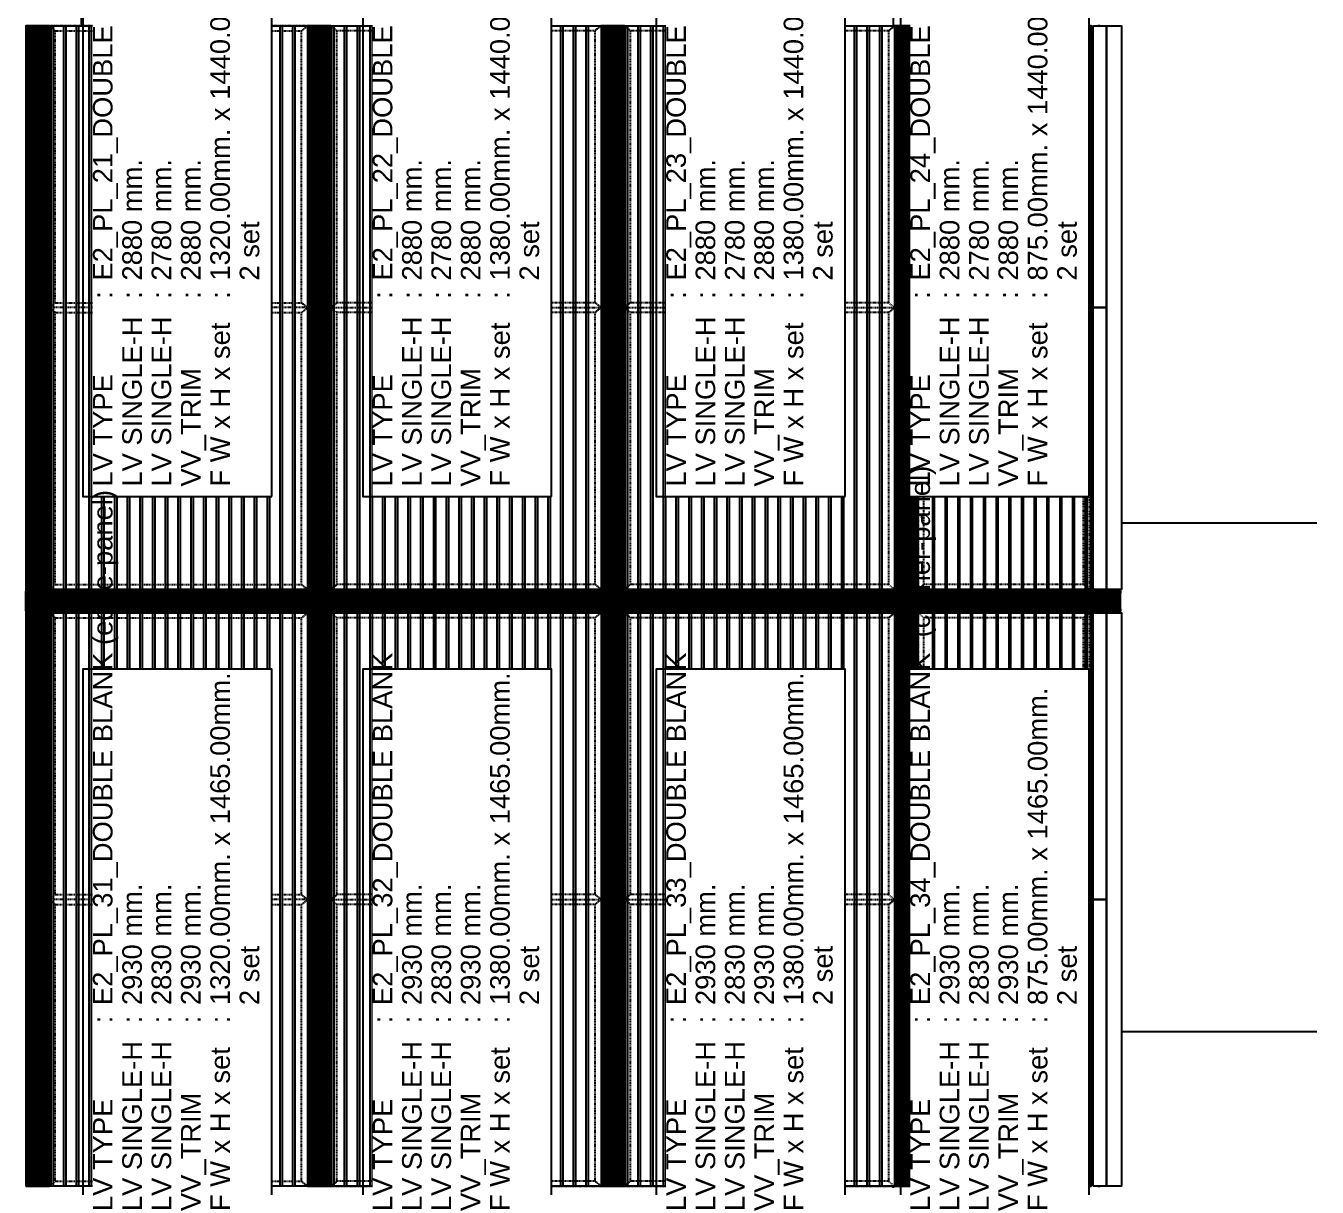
# Model space of a CAD drawing. Header units: millimetres. Extents: x -4391136 to -1798569, y -886572 to -291056.
# Drawn here: x -2237560 to -2230960, y -390535 to -384600 of the extents above; entities that cross this region are included whole.
import ezdxf
from ezdxf.enums import TextEntityAlignment as Align

# ---------------------------------------------------------------- set-up
doc = ezdxf.new("R2010")
doc.units = ezdxf.units.MM
for name, pattern in [('ACM_Grid2', [9, 6, -1, 1, -1]), ('CENTER', [50.8, 31.75, -6.35, 6.35, -6.35]), ('HIDDEN', [0.375, 0.25, -0.125]), ('HIDDEN2', [4.7625, 3.175, -1.5875]), ('TA_GL_000.70000', [1.925, 0.7, -0.175, 0.175, -0.175, 0.7]), ('TA_GL_005.00000', [13.75, 5, -1.25, 1.25, -1.25, 5]), ('TA_HL_001.00000', [6.5, 3.55, -2.95])]:
    doc.linetypes.add(name, pattern=pattern)
doc.layers.get('Defpoints').update_dxf_attribs({"color": 250})
for name, color, linetype in [('000 - 0_SYM_DWG_GRID-BUBBLE_MAIN_COLOR_1', 1, 'Continuous'), ('000 - 0_SYM_DWG_GRIDLINE_MAIN_COLOR_251', 251, 'Continuous'), ('000 - CONCRETE_PRECAST_WIPEOUT_', 250, 'Continuous'), ('000 - GRID', 251, 'CENTER'), ('010 - ASPG_EXTR_MAIN_COLOR_2', 2, 'Continuous'), ('010 - ASPG_EXTR_WIPEOUT_', 250, 'Continuous'), ('010 - ASPG_FRAMING_MAIN_COLOR_1', 1, 'Continuous'), ('010 - ASPG_FRAMING_MAIN_COLOR_2', 2, 'Continuous'), ('010 - ASPG_FRAMING_SUB_COLOR_2', 2, 'Continuous'), ('010 - ASPG_FRAMING_WIPEOUT_', 250, 'Continuous'), ('_[-125x65x6x8', 3, 'Continuous'), ('_PLATE-SC', 2, 'Continuous'), ('_PP-Dim', 1, 'Continuous'), ('_SC -100x100x6x8', 1, 'Continuous'), ('_SC-D1', 2, 'Continuous'), ('G-ANNO-HATCH-G251', 7, 'Continuous'), ('Xref-E1-E4$0$E2_Ent2-CRD$0$_Beam', 253, 'Continuous'), ('Xref-E1-E4$0$E2_Ent2-CRD$0$_Col', 253, 'Continuous'), ('Xref-E1-E4$0$E2_Ent2-CRD$0$_PPBS3', 253, 'Continuous')]:
    doc.layers.add(name, color=color, linetype=linetype)
for name, color, linetype, true_color, plot in [('000 - ESTIMATE_ASPG_MAIN_COLOR_6', 6, 'Continuous', 0xff00ff, False), ('000 - ESTIMATE_ASPG_TEXT_COLOR_1', 1, 'Continuous', 0xff0000, False), ('000_AREA_ASPG_AREA_HATCH_', 7, 'Continuous', 0xff8700, False), ('000_AREA_ASPG_AREA_MAIN_COLOR_1', 7, 'Continuous', 0xff8700, False)]:
    doc.layers.add(name, color=color, linetype=linetype, true_color=true_color, plot=plot)
doc.layers.add('000 - ESTIMATE_ASPG_WIPEOUT_', color=250, linetype='Continuous', plot=False)
doc.layers.add('ACM_Line_Grid Line _Existing__Lw2_', color=252, linetype='ACM_Grid2', lineweight=9)
doc.styles.add('_Arial', font='arial.ttf')
doc.styles.add('Arial', font='arial.ttf', dxfattribs={"height": 1500})
doc.styles.add('TA', font='', dxfattribs={"height": 4.5})
doc.styles.add('Xref-E1-E4$0$E2_Ent2-CRD$0$Arial', font='arial.ttf', dxfattribs={"height": 300})
doc.styles.get('TA').set_extended_font_data('Cordia New')

# ---------------------------------------------------------------- blocks, each defined once
blk = doc.blocks.new('_PL-01')
at = {"layer": 'G-ANNO-HATCH-G251'}
h = blk.add_hatch(dxfattribs=at)
h.set_pattern_fill('AR-CONC', color=250, scale=0.05)
h.set_pattern_definition([(50, (-178564.836, -85577.109), (9.10923345, -0.79695428), [0.9525, -10.4775]), (355, (-178564.836, -85577.109), (-1.76217107, 9.55284226), [0.762, -8.3820292]), (100.4514447, (-178564.077, -85577.176), (7.34706235, 8.7558876), [0.80950044, -8.90451223]), (46.1842, (-178564.836, -85574.569), (13.55395204, -2.1021164), [1.42875, -15.71625]), (96.6355576, (-178563.706, -85574.744), (11.8702067, 12.3713062), [1.2142512, -13.3567804]), (351.184151, (-178564.836, -85574.57), (11.8702067, 12.3713062), [1.1429984, -12.5729866]), (21, (-178563.566, -85575.204), (7.58071956, -5.1132599), [0.9525, -10.4775]), (326, (-178563.566, -85575.204), (3.0901014, 9.2093983), [0.762, -8.382]), (71.451445, (-178562.934, -85575.63), (10.67082096, 4.09613844), [0.80950044, -8.9044969]), (37.5, (-178564.8358, -85577.1093), (0.15443016, 4.227751944), [0, -8.2804, 0, -8.509, 0, -8.41375]), (7.5, (-178564.836, -85577.1093), (3.34098313, 5.00902874), [0, -4.8514, 0, -8.0899, 0, -3.20675]), (327.5, (-178567.668, -85577.1093), (6.77952976, -0.2864372), [0, -3.175, 0, -9.906, 0, -13.1445]), (317.5, (-178568.938, -85577.1093), (7.40645907, 1.27132455), [0, -4.1275, 0, -6.5786, 0, -9.3345])])
h.paths.add_polyline_path([(70, 0), (-70, 0), (-70, -10), (70, -10)])
h = blk.add_hatch(dxfattribs=at)
h.set_pattern_fill('ANSI32', color=250, scale=0.5, angle=90)
h.set_pattern_definition([(135, (-178371.5467, -85577.1093), (-3.36759605, -3.36759605), []), (135, (-178371.5467, -85574.8643), (-3.36759605, -3.36759605), [])])
h.paths.add_polyline_path([(70, -10), (-70, -10), (-70, -20), (70, -20)])
for points in [[(-70, 0), (70, 0), (70, -10), (-70, -10)], [(-70, -10), (70, -10), (70, -20), (-70, -20)]]:
    blk.add_lwpolyline(points, close=True)
at = {"layer": 'ACM_Line_Grid Line _Existing__Lw2_', "lineweight": 20}
blk.add_line((0, 0), (0, -20), dxfattribs=at)
blk = doc.blocks.new('*U1300')
for p, q in [((-3, 2760.5), (-63, 2760.5)), ((-57.9, 2755.5), (-50, 2755.5)), ((-50, -1764.5), (-50, 2755.5)), ((-50, 2755.5), (50, 2755.5)), ((-3, 2755.5), (-3, 2760.5)), ((50, 2755.5), (50, -1764.5)), ((-3, -1769.5), (-63, -1769.5)), ((-57.9, -1764.5), (-50, -1764.5)), ((-50, -1764.5), (50, -1764.5)), ((-3, -1764.5), (-3, -1769.5))]:
    blk.add_line(p, q)
at = {"color": 252}
for p, q in [((-24.8, 2732.1), (-24.8, 2718.8)), ((-24.8, 2732.1), (-23.6, 2730.8)), ((-24.8, 2718.8), (-23.6, 2720.1)), ((-22.4, 2732.1), (-23.6, 2730.8)), ((-23.6, 2730.8), (-23.6, 2720.1)), ((-23.6, 2720.1), (-22.4, 2718.8)), ((-22.4, 2732.1), (-21.2, 2730.8)), ((-22.4, 2732.1), (-22.4, 2718.8)), ((-22.4, 2718.8), (-21.2, 2720.1)), ((-20, 2732.1), (-21.2, 2730.8)), ((-21.2, 2730.8), (-21.2, 2720.1)), ((-21.2, 2720.1), (-20, 2718.8)), ((-20, 2732.1), (-18.8, 2730.8)), ((-20, 2732.1), (-20, 2718.8)), ((-20, 2718.8), (-18.8, 2720.2)), ((-17.6, 2736.3), (-18.8, 2735.5)), ((-18.8, 2735.5), (-18.8, 2715.5)), ((-17.6, 2714.7), (-18.8, 2715.5)), ((-17.6, 2736.3), (-11, 2736.3)), ((-17.6, 2729.1), (-11, 2729.1)), ((-17.6, 2721.9), (-11, 2721.9)), ((-17.6, 2714.7), (-11, 2714.7)), ((-11, 2736.3), (-9.8, 2735.5)), ((-11, 2714.7), (-9.8, 2715.5)), ((-9.8, 2739), (-9.8, 2712)), ((-9.8, 2739), (-8, 2739)), ((-9.8, 2712), (-8, 2712)), ((-8, 2739), (-8, 2712)), ((4, 2712), (4, 2739)), ((5.8, 2739), (4, 2739)), ((5.8, 2712), (4, 2712)), ((5.8, 2712), (5.8, 2739)), ((7, 2736.3), (5.8, 2735.5)), ((7, 2714.7), (5.8, 2715.5)), ((13.6, 2736.3), (7, 2736.3)), ((13.6, 2729.1), (7, 2729.1)), ((13.6, 2721.9), (7, 2721.9)), ((13.6, 2714.7), (7, 2714.7)), ((13.6, 2736.3), (14.8, 2735.5)), ((13.6, 2714.7), (14.8, 2715.5)), ((14.8, 2715.5), (14.8, 2735.5)), ((22.6, 2736.3), (16, 2736.3)), ((22.6, 2729.1), (16, 2729.1)), ((22.6, 2721.9), (16, 2721.9)), ((22.6, 2714.7), (16, 2714.7)), ((22.6, 2736.3), (23.8, 2735.5)), ((22.6, 2714.7), (23.8, 2715.5)), ((23.8, 2715.5), (23.8, 2735.5)), ((25, 2732.1), (23.8, 2730.8)), ((25, 2718.8), (23.8, 2720.2)), ((26.2, 2730.8), (25, 2732.1)), ((25, 2718.8), (25, 2732.1)), ((25, 2718.8), (26.2, 2720.2)), ((27.4, 2732.1), (26.2, 2730.8)), ((26.2, 2720.2), (26.2, 2730.8)), ((27.4, 2718.8), (26.2, 2720.2)), ((28.6, 2730.8), (27.4, 2732.1)), ((27.4, 2718.8), (27.4, 2732.1)), ((27.4, 2718.8), (28.6, 2720.2)), ((29.8, 2732.1), (28.6, 2730.8)), ((28.6, 2730.8), (28.6, 2720.2)), ((29.8, 2718.8), (28.6, 2720.2)), ((29.8, 2718.8), (29.8, 2732.1)), ((-24.8, -1741.2), (-24.8, -1727.9)), ((-24.8, -1727.9), (-23.6, -1729.2)), ((-24.8, -1741.2), (-23.6, -1739.8)), ((-23.6, -1729.2), (-22.4, -1727.9)), ((-23.6, -1739.8), (-23.6, -1729.2)), ((-22.4, -1741.2), (-23.6, -1739.8)), ((-22.4, -1727.9), (-21.2, -1729.2)), ((-22.4, -1741.2), (-22.4, -1727.9)), ((-22.4, -1741.2), (-21.2, -1739.8)), ((-21.2, -1729.2), (-20, -1727.9)), ((-21.2, -1739.8), (-21.2, -1729.2)), ((-20, -1741.2), (-21.2, -1739.8)), ((-20, -1727.9), (-18.8, -1729.2)), ((-20, -1741.2), (-20, -1727.9)), ((-20, -1741.2), (-18.8, -1739.8)), ((-17.6, -1723.7), (-18.8, -1724.5)), ((-18.8, -1744.5), (-18.8, -1724.5)), ((-17.6, -1745.3), (-18.8, -1744.5)), ((-17.6, -1723.7), (-11, -1723.7)), ((-17.6, -1730.9), (-11, -1730.9)), ((-17.6, -1738.1), (-11, -1738.1)), ((-17.6, -1745.3), (-11, -1745.3)), ((-11, -1723.7), (-9.8, -1724.5)), ((-11, -1745.3), (-9.8, -1744.5)), ((-9.8, -1748), (-9.8, -1721)), ((-9.8, -1721), (-8, -1721)), ((-9.8, -1748), (-8, -1748)), ((-8, -1748), (-8, -1721)), ((4, -1721), (4, -1748)), ((5.8, -1721), (4, -1721)), ((5.8, -1748), (4, -1748)), ((5.8, -1721), (5.8, -1748)), ((7, -1723.7), (5.8, -1724.5)), ((7, -1745.3), (5.8, -1744.5)), ((13.6, -1723.7), (7, -1723.7)), ((13.6, -1730.9), (7, -1730.9)), ((13.6, -1738.1), (7, -1738.1)), ((13.6, -1745.3), (7, -1745.3)), ((13.6, -1723.7), (14.8, -1724.5)), ((13.6, -1745.3), (14.8, -1744.5)), ((14.8, -1724.5), (14.8, -1744.5)), ((22.6, -1723.7), (16, -1723.7)), ((22.6, -1730.9), (16, -1730.9)), ((22.6, -1738.1), (16, -1738.1)), ((22.6, -1745.3), (16, -1745.3)), ((22.6, -1723.7), (23.8, -1724.5)), ((22.6, -1745.3), (23.8, -1744.5)), ((23.8, -1724.5), (23.8, -1744.5)), ((25, -1727.9), (23.8, -1729.2)), ((25, -1741.2), (23.8, -1739.8)), ((25, -1727.9), (26.2, -1729.2)), ((25, -1727.9), (25, -1741.2)), ((26.2, -1739.9), (25, -1741.2)), ((27.4, -1727.9), (26.2, -1729.2)), ((26.2, -1729.2), (26.2, -1739.9)), ((27.4, -1741.2), (26.2, -1739.9)), ((27.4, -1727.9), (28.6, -1729.2)), ((27.4, -1727.9), (27.4, -1741.2)), ((28.6, -1739.9), (27.4, -1741.2)), ((29.8, -1727.9), (28.6, -1729.2)), ((28.6, -1739.9), (28.6, -1729.2)), ((29.8, -1741.2), (28.6, -1739.9)), ((29.8, -1727.9), (29.8, -1741.2))]:
    blk.add_line(p, q, dxfattribs=at)
at = {"color": 1, "linetype": 'HIDDEN'}
for p, q in [((-8, 2750.5), (-8, 2705.6)), ((-3, 2755.5), (-3, -1764.5)), ((3, -1764.5), (3, 2755.5)), ((-8, -1759.5), (-8, -1714.7))]:
    blk.add_line(p, q, dxfattribs=at)
at = {"color": 252}
for points in [[(-17.6, 2736.3, 0.325), (-17.6, 2729.1, 0.325), (-17.6, 2721.9, 0.325), (-17.6, 2714.7, 0.325)], [(-11, 2736.3, -0.325), (-11, 2729.1, -0.325), (-11, 2721.9, -0.325), (-11, 2714.7, -0.325)], [(7, 2714.7, -0.325), (7, 2721.9, -0.325), (7, 2729.1, -0.325), (7, 2736.3, -0.325)], [(13.6, 2714.7, 0.325), (13.6, 2721.9, 0.325), (13.6, 2729.1, 0.325), (13.6, 2736.3, 0.325)], [(22.6, 2714.7, 0.325), (22.6, 2721.9, 0.325), (22.6, 2729.1, 0.325), (22.6, 2736.3, 0.325)], [(-17.6, -1745.3, -0.325), (-17.6, -1738.1, -0.325), (-17.6, -1730.9, -0.325), (-17.6, -1723.7, -0.325)], [(-11, -1745.3, 0.325), (-11, -1738.1, 0.325), (-11, -1730.9, 0.325), (-11, -1723.7, 0.325)], [(7, -1723.7, 0.325), (7, -1730.9, 0.325), (7, -1738.1, 0.325), (7, -1745.3, 0.325)], [(13.6, -1723.7, -0.325), (13.6, -1730.9, -0.325), (13.6, -1738.1, -0.325), (13.6, -1745.3, -0.325)], [(22.6, -1723.7, -0.325), (22.6, -1730.9, -0.325), (22.6, -1738.1, -0.325), (22.6, -1745.3, -0.325)]]:
    blk.add_lwpolyline(points, format="xyb", dxfattribs=at)
for points in [[(16, 2736.3, 0.325), (16, 2729.1, 0.325), (16, 2721.9, 0.325), (16, 2714.7), (14.8, 2715.5), (14.8, 2735.5)], [(16, -1745.3, -0.325), (16, -1738.1, -0.325), (16, -1730.9, -0.325), (16, -1723.7), (14.8, -1724.5), (14.8, -1744.5)]]:
    blk.add_lwpolyline(points, format="xyb", close=True, dxfattribs=at)
for centre, start, end in [((-57.2, 2761.4), 188.47924, 263.15021), ((-57.2, -1770.4), 96.84979, 171.52076)]:
    blk.add_arc(centre, 5.91, start, end)
for centre, radius, start, end in [((-18.3, 2725.5), 9.29, 134.32225, 225.67775), ((71.5, 2721.4), 47.7, 178.49035, 181.50965), ((23.3, 2725.5), 9.29, 314.32225, 45.67775), ((-18.3, -1734.5), 9.29, 134.32225, 225.67775), ((71.5, -1730.5), 47.7, 178.49035, 181.50965), ((23.3, -1734.5), 9.29, 314.32225, 45.67775)]:
    blk.add_arc(centre, radius, start, end, dxfattribs=at)
at = {"color": 1, "linetype": 'HIDDEN'}
for centre, radius, start, end in [((-13, 2750.5), 5, 0, 90), ((-2.1, 2706.3), 5.91, 186.84979, 261.52076), ((-2.1, -1715.4), 5.91, 98.47924, 173.15021), ((-13, -1759.5), 5, 270, 0)]:
    blk.add_arc(centre, radius, start, end, dxfattribs=at)
at = {"layer": 'Defpoints'}
blk.add_line((0, 2760.5), (0, -1769.5), dxfattribs=at)
blk = doc.blocks.new('*U1307')
at = {"color": 253, "linetype": 'HIDDEN2', "ltscale": 0.5}
blk.add_line((-6944.3, -26.5), (-11464.3, -26.5), dxfattribs=at)
blk.add_lwpolyline([(-6944.3, 32.5), (-11464.3, 32.5), (-11464.3, -32.5), (-6944.3, -32.5)], close=True)
blk = doc.blocks.new('_SC-D1')
blk.add_line((3, -36), (-3, -36))
for points in [[(-50, 0), (50, 0), (50, -6), (-50, -6)], [(-3, -6), (3, -6), (3, -106), (-3, -106)]]:
    blk.add_lwpolyline(points, close=True)
blk = doc.blocks.new('W-1-PP17-ENT2_REV00_20260527-020919_ELEVATION_2_ST')
at = {"layer": 'Xref-E1-E4$0$E2_Ent2-CRD$0$_Beam'}
blk.add_line((-4150, 110640), (470, 110640), dxfattribs=at)
at = {"layer": 'Xref-E1-E4$0$E2_Ent2-CRD$0$_Beam', "lineweight": -3}
blk.add_line((-5200, 106090), (470, 106090), dxfattribs=at)
at = {"layer": 'Xref-E1-E4$0$E2_Ent2-CRD$0$_Col'}
blk.add_lwpolyline([(970, 114740), (970, 102190), (470, 102190), (470, 114740)], dxfattribs=at)
blk.add_lwpolyline([(-4750, 106090), (-4150, 106090), (-4150, 111340), (-4750, 111340)], close=True, dxfattribs=at)
at = {"layer": 'Xref-E1-E4$0$E2_Ent2-CRD$0$_PPBS3', "lineweight": -3}
blk.add_line((-5200, 105390), (470, 105390), dxfattribs=at)
at = {"layer": '_[-125x65x6x8', "color": 2}
for p in [(7364.3, 110240), (7364.3, 108990), (7364.3, 107740), (7364.3, 106490)]:
    blk.add_blockref('*U1307', p, dxfattribs=at)
at = {"layer": '_PLATE-SC'}
for p in [(-3850, 110640), (-1840, 110640), (170, 110640)]:
    blk.add_blockref('_PL-01', p, dxfattribs=at)
at = {"layer": '_PLATE-SC', "xscale": -1, "rotation": 180}
for p in [(-3850, 106090), (-1840, 106090), (170, 106090)]:
    blk.add_blockref('_PL-01', p, dxfattribs=at)
at = {"layer": '_SC -100x100x6x8'}
for p in [(-3850, 107859.5), (-1840, 107859.5), (170, 107859.5)]:
    blk.add_blockref('*U1300', p, dxfattribs=at)
at = {"layer": '_SC-D1'}
for p in [(-3850, 110207.5), (-1840, 110207.5), (170, 110207.5), (-3850, 108957.5), (-1840, 108957.5), (170, 108957.5), (-3850, 107707.5), (-1840, 107707.5), (170, 107707.5), (-3850, 106457.5), (-1840, 106457.5), (170, 106457.5)]:
    blk.add_blockref('_SC-D1', p, dxfattribs=at)
at = {"layer": 'Defpoints', "lineweight": -3, "style": 'Xref-E1-E4$0$E2_Ent2-CRD$0$Arial'}
for s, p in [('PPMS2', (-4436.5, 111024.1)), ('B53', (-2571.5, 111022.2)), ('C52', (700.4, 110983.7)), ('PPMS2', (-4436.5, 106841.9)), ('2B26', (-2277.6, 105746.1))]:
    blk.add_text(s, height=150, dxfattribs=at).set_placement(p, align=Align.MIDDLE_CENTER)
blk = doc.blocks.new('*U1512')
at = {"layer": '000 - 0_SYM_DWG_GRIDLINE_MAIN_COLOR_251', "color": 0, "linetype": 'ByBlock', "ltscale": 5}
blk.add_line((20, 0), (-354.52, 0), dxfattribs=at)
at = {"style": 'TA', "flags": 1}
blk.add_attdef('LOCATION', (6, -6), '', height=4.5, rotation=270, dxfattribs=at)
at = {"layer": '000 - 0_SYM_DWG_GRID-BUBBLE_MAIN_COLOR_1', "style": 'Arial'}
blk.add_attdef('GRID-HEAD', text='', height=4, rotation=90, dxfattribs=at).set_placement((63.75, 0), align=Align.MIDDLE_CENTER)
blk = doc.blocks.new('*U2335')
at = {"layer": '000 - 0_SYM_DWG_GRIDLINE_MAIN_COLOR_251', "color": 0, "linetype": 'ByBlock', "ltscale": 5}
blk.add_line((20, 0), (-573.796, 0), dxfattribs=at)
at = {"layer": '000 - 0_SYM_DWG_GRIDLINE_MAIN_COLOR_251', "color": 3}
blk.add_point((-553.796, 0), dxfattribs=at)
at = {"style": 'TA', "flags": 1}
blk.add_attdef('LOCATION', (6, -6), '', height=4.5, rotation=270, dxfattribs=at)
blk = doc.blocks.new('W-1-PP17-ENT2_REV00_20260527-020919_ELEVATION_2_DIMS')
at = {"layer": '000 - 0_SYM_DWG_GRIDLINE_MAIN_COLOR_251', "linetype": 'TA_GL_005.00000', "xscale": 50, "yscale": 50, "zscale": 50, "rotation": 180}
for p in [(-26525, 108690), (-26525, 106090)]:
    blk.add_blockref('*U2335', p, dxfattribs=at)
at = {"layer": '000 - GRID', "linetype": 'TA_GL_000.70000', "xscale": 50.00000000000038, "yscale": 50.00000000000038, "zscale": 50.00000000000038, "rotation": 270}
blk.add_blockref('*U1512', (0, 101070), dxfattribs=at)
blk = doc.blocks.new('W-1-PP17-ENT2_REV00_20260527-020919_ELEVATION_2_PRECAST')
blk.add_wipeout([(8840, -3000), (23444, -3000), (23444, 0), (17840, 0), (17840, 5925), (11840, 5925), (11840, 0), (8840, 0)]).dxf.layer = '000 - CONCRETE_PRECAST_WIPEOUT_'
blk = doc.blocks.new('*U2064')
at = {"layer": '010 - ASPG_EXTR_MAIN_COLOR_2'}
blk.add_lwpolyline([(979, 0), (989.2, 0), (989.2, 2930), (979, 2930)], close=True, dxfattribs=at)
blk.add_wipeout([(50, 0), (945, 0), (945, 2930), (50, 2930)]).dxf.layer = '010 - ASPG_EXTR_WIPEOUT_'
for points in [[(134, 0), (144.2, 0), (144.2, 2930), (134, 2930)], [(199, 0), (209.2, 0), (209.2, 2930), (199, 2930)], [(264, 0), (274.2, 0), (274.2, 2930), (264, 2930)], [(329, 0), (339.2, 0), (339.2, 2930), (329, 2930)], [(394, 0), (404.2, 0), (404.2, 2930), (394, 2930)], [(459, 0), (469.2, 0), (469.2, 2930), (459, 2930)], [(524, 0), (534.2, 0), (534.2, 2930), (524, 2930)], [(589, 0), (599.2, 0), (599.2, 2930), (589, 2930)], [(654, 0), (664.2, 0), (664.2, 2930), (654, 2930)], [(719, 0), (729.2, 0), (729.2, 2930), (719, 2930)], [(784, 0), (794.2, 0), (794.2, 2930), (784, 2930)], [(849, 0), (859.2, 0), (859.2, 2930), (849, 2930)], [(914, 0), (924.2, 0), (924.2, 2930), (914, 2930)]]:
    blk.add_lwpolyline(points, close=True, dxfattribs=at)
at = {"layer": '010 - ASPG_FRAMING_SUB_COLOR_2'}
blk.add_lwpolyline([(50, 0), (945, 0), (945, 2930), (50, 2930)], close=True, dxfattribs=at)
blk.add_wipeout([(-50, 0), (50, 0), (50, 2930), (-50, 2930)]).dxf.layer = '010 - ASPG_EXTR_WIPEOUT_'
at = {"layer": '010 - ASPG_FRAMING_MAIN_COLOR_1'}
for points in [[(-50, 0), (-40, 0), (-40, 2930), (-50, 2930)], [(40, 0), (50, 0), (50, 2930), (40, 2930)]]:
    blk.add_lwpolyline(points, close=True, dxfattribs=at)
at = {"layer": '010 - ASPG_FRAMING_SUB_COLOR_2'}
blk.add_lwpolyline([(-50, 0), (50, 0), (50, 2930), (-50, 2930)], close=True, dxfattribs=at)
blk = doc.blocks.new('*U2065')
at = {"layer": '010 - ASPG_EXTR_MAIN_COLOR_2'}
blk.add_lwpolyline([(979, 0), (989.2, 0), (989.2, 2880), (979, 2880)], close=True, dxfattribs=at)
blk.add_wipeout([(50, 0), (945, 0), (945, 2880), (50, 2880)]).dxf.layer = '010 - ASPG_EXTR_WIPEOUT_'
for points in [[(134, 0), (144.2, 0), (144.2, 2880), (134, 2880)], [(199, 0), (209.2, 0), (209.2, 2880), (199, 2880)], [(264, 0), (274.2, 0), (274.2, 2880), (264, 2880)], [(329, 0), (339.2, 0), (339.2, 2880), (329, 2880)], [(394, 0), (404.2, 0), (404.2, 2880), (394, 2880)], [(459, 0), (469.2, 0), (469.2, 2880), (459, 2880)], [(524, 0), (534.2, 0), (534.2, 2880), (524, 2880)], [(589, 0), (599.2, 0), (599.2, 2880), (589, 2880)], [(654, 0), (664.2, 0), (664.2, 2880), (654, 2880)], [(719, 0), (729.2, 0), (729.2, 2880), (719, 2880)], [(784, 0), (794.2, 0), (794.2, 2880), (784, 2880)], [(849, 0), (859.2, 0), (859.2, 2880), (849, 2880)], [(914, 0), (924.2, 0), (924.2, 2880), (914, 2880)]]:
    blk.add_lwpolyline(points, close=True, dxfattribs=at)
at = {"layer": '010 - ASPG_FRAMING_SUB_COLOR_2'}
blk.add_lwpolyline([(50, 0), (945, 0), (945, 2880), (50, 2880)], close=True, dxfattribs=at)
blk.add_wipeout([(-50, 0), (50, 0), (50, 2880), (-50, 2880)]).dxf.layer = '010 - ASPG_EXTR_WIPEOUT_'
at = {"layer": '010 - ASPG_FRAMING_MAIN_COLOR_1'}
for points in [[(-50, 0), (-40, 0), (-40, 2880), (-50, 2880)], [(40, 0), (50, 0), (50, 2880), (40, 2880)]]:
    blk.add_lwpolyline(points, close=True, dxfattribs=at)
at = {"layer": '010 - ASPG_FRAMING_SUB_COLOR_2'}
blk.add_lwpolyline([(-50, 0), (50, 0), (50, 2880), (-50, 2880)], close=True, dxfattribs=at)
blk = doc.blocks.new('*U2054')
blk.add_wipeout([(50, 0), (1450, 0), (1450, 2930), (50, 2930)]).dxf.layer = '010 - ASPG_EXTR_WIPEOUT_'
at = {"layer": '010 - ASPG_EXTR_MAIN_COLOR_2'}
for points in [[(125, 0), (135.2, 0), (135.2, 2930), (125, 2930)], [(190, 0), (200.2, 0), (200.2, 2930), (190, 2930)], [(255, 0), (265.2, 0), (265.2, 2930), (255, 2930)], [(320, 0), (330.2, 0), (330.2, 2930), (320, 2930)], [(385, 0), (395.2, 0), (395.2, 2930), (385, 2930)], [(450, 0), (460.2, 0), (460.2, 2930), (450, 2930)], [(515, 0), (525.2, 0), (525.2, 2930), (515, 2930)], [(580, 0), (590.2, 0), (590.2, 2930), (580, 2930)], [(645, 0), (655.2, 0), (655.2, 2930), (645, 2930)], [(710, 0), (720.2, 0), (720.2, 2930), (710, 2930)], [(775, 0), (785.2, 0), (785.2, 2930), (775, 2930)], [(840, 0), (850.2, 0), (850.2, 2930), (840, 2930)], [(905, 0), (915.2, 0), (915.2, 2930), (905, 2930)], [(970, 0), (980.2, 0), (980.2, 2930), (970, 2930)], [(1035, 0), (1045.2, 0), (1045.2, 2930), (1035, 2930)], [(1100, 0), (1110.2, 0), (1110.2, 2930), (1100, 2930)], [(1165, 0), (1175.2, 0), (1175.2, 2930), (1165, 2930)], [(1230, 0), (1240.2, 0), (1240.2, 2930), (1230, 2930)], [(1295, 0), (1305.2, 0), (1305.2, 2930), (1295, 2930)], [(1360, 0), (1370.2, 0), (1370.2, 2930), (1360, 2930)]]:
    blk.add_lwpolyline(points, close=True, dxfattribs=at)
at = {"layer": '010 - ASPG_FRAMING_SUB_COLOR_2'}
blk.add_lwpolyline([(50, 0), (1450, 0), (1450, 2930), (50, 2930)], close=True, dxfattribs=at)
for points in [[(-50, 0), (50, 0), (50, 2930), (-50, 2930)], [(1450, 0), (1550, 0), (1550, 2930), (1450, 2930)]]:
    blk.add_wipeout(points).dxf.layer = '010 - ASPG_EXTR_WIPEOUT_'
at = {"layer": '010 - ASPG_EXTR_MAIN_COLOR_2'}
blk.add_lwpolyline([(1425, 0), (1435.2, 0), (1435.2, 2930), (1425, 2930)], close=True, dxfattribs=at)
at = {"layer": '010 - ASPG_FRAMING_MAIN_COLOR_1'}
for points in [[(-50, 0), (-40, 0), (-40, 2930), (-50, 2930)], [(40, 0), (50, 0), (50, 2930), (40, 2930)], [(1450, 0), (1460, 0), (1460, 2930), (1450, 2930)], [(1540, 0), (1550, 0), (1550, 2930), (1540, 2930)]]:
    blk.add_lwpolyline(points, close=True, dxfattribs=at)
at = {"layer": '010 - ASPG_FRAMING_SUB_COLOR_2'}
for points in [[(-50, 0), (50, 0), (50, 2930), (-50, 2930)], [(1450, 0), (1550, 0), (1550, 2930), (1450, 2930)]]:
    blk.add_lwpolyline(points, close=True, dxfattribs=at)
blk = doc.blocks.new('*U2041')
blk.add_wipeout([(50, 0), (1450, 0), (1450, 2880), (50, 2880)]).dxf.layer = '010 - ASPG_EXTR_WIPEOUT_'
at = {"layer": '010 - ASPG_EXTR_MAIN_COLOR_2'}
for points in [[(125, 0), (135.2, 0), (135.2, 2880), (125, 2880)], [(190, 0), (200.2, 0), (200.2, 2880), (190, 2880)], [(255, 0), (265.2, 0), (265.2, 2880), (255, 2880)], [(320, 0), (330.2, 0), (330.2, 2880), (320, 2880)], [(385, 0), (395.2, 0), (395.2, 2880), (385, 2880)], [(450, 0), (460.2, 0), (460.2, 2880), (450, 2880)], [(515, 0), (525.2, 0), (525.2, 2880), (515, 2880)], [(580, 0), (590.2, 0), (590.2, 2880), (580, 2880)], [(645, 0), (655.2, 0), (655.2, 2880), (645, 2880)], [(710, 0), (720.2, 0), (720.2, 2880), (710, 2880)], [(775, 0), (785.2, 0), (785.2, 2880), (775, 2880)], [(840, 0), (850.2, 0), (850.2, 2880), (840, 2880)], [(905, 0), (915.2, 0), (915.2, 2880), (905, 2880)], [(970, 0), (980.2, 0), (980.2, 2880), (970, 2880)], [(1035, 0), (1045.2, 0), (1045.2, 2880), (1035, 2880)], [(1100, 0), (1110.2, 0), (1110.2, 2880), (1100, 2880)], [(1165, 0), (1175.2, 0), (1175.2, 2880), (1165, 2880)], [(1230, 0), (1240.2, 0), (1240.2, 2880), (1230, 2880)], [(1295, 0), (1305.2, 0), (1305.2, 2880), (1295, 2880)], [(1360, 0), (1370.2, 0), (1370.2, 2880), (1360, 2880)]]:
    blk.add_lwpolyline(points, close=True, dxfattribs=at)
at = {"layer": '010 - ASPG_FRAMING_SUB_COLOR_2'}
blk.add_lwpolyline([(50, 0), (1450, 0), (1450, 2880), (50, 2880)], close=True, dxfattribs=at)
for points in [[(-50, 0), (50, 0), (50, 2880), (-50, 2880)], [(1450, 0), (1550, 0), (1550, 2880), (1450, 2880)]]:
    blk.add_wipeout(points).dxf.layer = '010 - ASPG_EXTR_WIPEOUT_'
at = {"layer": '010 - ASPG_EXTR_MAIN_COLOR_2'}
blk.add_lwpolyline([(1425, 0), (1435.2, 0), (1435.2, 2880), (1425, 2880)], close=True, dxfattribs=at)
at = {"layer": '010 - ASPG_FRAMING_MAIN_COLOR_1'}
for points in [[(-50, 0), (-40, 0), (-40, 2880), (-50, 2880)], [(40, 0), (50, 0), (50, 2880), (40, 2880)], [(1450, 0), (1460, 0), (1460, 2880), (1450, 2880)], [(1540, 0), (1550, 0), (1550, 2880), (1540, 2880)]]:
    blk.add_lwpolyline(points, close=True, dxfattribs=at)
at = {"layer": '010 - ASPG_FRAMING_SUB_COLOR_2'}
for points in [[(-50, 0), (50, 0), (50, 2880), (-50, 2880)], [(1450, 0), (1550, 0), (1550, 2880), (1450, 2880)]]:
    blk.add_lwpolyline(points, close=True, dxfattribs=at)
blk = doc.blocks.new('*U2069')
blk.add_wipeout([(50, 0), (1389.2, 0), (1389.2, 2930), (50, 2930)]).dxf.layer = '010 - ASPG_EXTR_WIPEOUT_'
at = {"layer": '010 - ASPG_EXTR_MAIN_COLOR_2'}
for points in [[(125, 0), (135.2, 0), (135.2, 2930), (125, 2930)], [(190, 0), (200.2, 0), (200.2, 2930), (190, 2930)], [(255, 0), (265.2, 0), (265.2, 2930), (255, 2930)], [(320, 0), (330.2, 0), (330.2, 2930), (320, 2930)], [(385, 0), (395.2, 0), (395.2, 2930), (385, 2930)], [(450, 0), (460.2, 0), (460.2, 2930), (450, 2930)], [(515, 0), (525.2, 0), (525.2, 2930), (515, 2930)], [(580, 0), (590.2, 0), (590.2, 2930), (580, 2930)], [(645, 0), (655.2, 0), (655.2, 2930), (645, 2930)], [(710, 0), (720.2, 0), (720.2, 2930), (710, 2930)], [(775, 0), (785.2, 0), (785.2, 2930), (775, 2930)], [(840, 0), (850.2, 0), (850.2, 2930), (840, 2930)], [(905, 0), (915.2, 0), (915.2, 2930), (905, 2930)], [(970, 0), (980.2, 0), (980.2, 2930), (970, 2930)], [(1035, 0), (1045.2, 0), (1045.2, 2930), (1035, 2930)], [(1100, 0), (1110.2, 0), (1110.2, 2930), (1100, 2930)], [(1165, 0), (1175.2, 0), (1175.2, 2930), (1165, 2930)], [(1230, 0), (1240.2, 0), (1240.2, 2930), (1230, 2930)], [(1295, 0), (1305.2, 0), (1305.2, 2930), (1295, 2930)]]:
    blk.add_lwpolyline(points, close=True, dxfattribs=at)
at = {"layer": '010 - ASPG_FRAMING_SUB_COLOR_2'}
blk.add_lwpolyline([(50, 0), (1389.2, 0), (1389.2, 2930), (50, 2930)], close=True, dxfattribs=at)
for points in [[(-50, 0), (50, 0), (50, 2930), (-50, 2930)], [(1389.2, 0), (1489.2, 0), (1489.2, 2930), (1389.2, 2930)]]:
    blk.add_wipeout(points).dxf.layer = '010 - ASPG_EXTR_WIPEOUT_'
at = {"layer": '010 - ASPG_EXTR_MAIN_COLOR_2'}
blk.add_lwpolyline([(1360, 0), (1370.2, 0), (1370.2, 2930), (1360, 2930)], close=True, dxfattribs=at)
at = {"layer": '010 - ASPG_FRAMING_MAIN_COLOR_1'}
for points in [[(-50, 0), (-40, 0), (-40, 2930), (-50, 2930)], [(40, 0), (50, 0), (50, 2930), (40, 2930)], [(1389.2, 0), (1399.2, 0), (1399.2, 2930), (1389.2, 2930)], [(1479.2, 0), (1489.2, 0), (1489.2, 2930), (1479.2, 2930)]]:
    blk.add_lwpolyline(points, close=True, dxfattribs=at)
at = {"layer": '010 - ASPG_FRAMING_SUB_COLOR_2'}
for points in [[(-50, 0), (50, 0), (50, 2930), (-50, 2930)], [(1389.2, 0), (1489.2, 0), (1489.2, 2930), (1389.2, 2930)]]:
    blk.add_lwpolyline(points, close=True, dxfattribs=at)
blk = doc.blocks.new('*U2068')
blk.add_wipeout([(50, 0), (1389.2, 0), (1389.2, 2880), (50, 2880)]).dxf.layer = '010 - ASPG_EXTR_WIPEOUT_'
at = {"layer": '010 - ASPG_EXTR_MAIN_COLOR_2'}
for points in [[(125, 0), (135.2, 0), (135.2, 2880), (125, 2880)], [(190, 0), (200.2, 0), (200.2, 2880), (190, 2880)], [(255, 0), (265.2, 0), (265.2, 2880), (255, 2880)], [(320, 0), (330.2, 0), (330.2, 2880), (320, 2880)], [(385, 0), (395.2, 0), (395.2, 2880), (385, 2880)], [(450, 0), (460.2, 0), (460.2, 2880), (450, 2880)], [(515, 0), (525.2, 0), (525.2, 2880), (515, 2880)], [(580, 0), (590.2, 0), (590.2, 2880), (580, 2880)], [(645, 0), (655.2, 0), (655.2, 2880), (645, 2880)], [(710, 0), (720.2, 0), (720.2, 2880), (710, 2880)], [(775, 0), (785.2, 0), (785.2, 2880), (775, 2880)], [(840, 0), (850.2, 0), (850.2, 2880), (840, 2880)], [(905, 0), (915.2, 0), (915.2, 2880), (905, 2880)], [(970, 0), (980.2, 0), (980.2, 2880), (970, 2880)], [(1035, 0), (1045.2, 0), (1045.2, 2880), (1035, 2880)], [(1100, 0), (1110.2, 0), (1110.2, 2880), (1100, 2880)], [(1165, 0), (1175.2, 0), (1175.2, 2880), (1165, 2880)], [(1230, 0), (1240.2, 0), (1240.2, 2880), (1230, 2880)], [(1295, 0), (1305.2, 0), (1305.2, 2880), (1295, 2880)]]:
    blk.add_lwpolyline(points, close=True, dxfattribs=at)
at = {"layer": '010 - ASPG_FRAMING_SUB_COLOR_2'}
blk.add_lwpolyline([(50, 0), (1389.2, 0), (1389.2, 2880), (50, 2880)], close=True, dxfattribs=at)
for points in [[(-50, 0), (50, 0), (50, 2880), (-50, 2880)], [(1389.2, 0), (1489.2, 0), (1489.2, 2880), (1389.2, 2880)]]:
    blk.add_wipeout(points).dxf.layer = '010 - ASPG_EXTR_WIPEOUT_'
at = {"layer": '010 - ASPG_EXTR_MAIN_COLOR_2'}
blk.add_lwpolyline([(1360, 0), (1370.2, 0), (1370.2, 2880), (1360, 2880)], close=True, dxfattribs=at)
at = {"layer": '010 - ASPG_FRAMING_MAIN_COLOR_1'}
for points in [[(-50, 0), (-40, 0), (-40, 2880), (-50, 2880)], [(40, 0), (50, 0), (50, 2880), (40, 2880)], [(1389.2, 0), (1399.2, 0), (1399.2, 2880), (1389.2, 2880)], [(1479.2, 0), (1489.2, 0), (1489.2, 2880), (1479.2, 2880)]]:
    blk.add_lwpolyline(points, close=True, dxfattribs=at)
at = {"layer": '010 - ASPG_FRAMING_SUB_COLOR_2'}
for points in [[(-50, 0), (50, 0), (50, 2880), (-50, 2880)], [(1389.2, 0), (1489.2, 0), (1489.2, 2880), (1389.2, 2880)]]:
    blk.add_lwpolyline(points, close=True, dxfattribs=at)
blk = doc.blocks.new('*U2071')
blk.add_wipeout([(0, -40), (5518.5, -40), (5518.5, 40), (0, 40)]).dxf.layer = '010 - ASPG_FRAMING_WIPEOUT_'
at = {"layer": '010 - ASPG_FRAMING_MAIN_COLOR_2'}
blk.add_lwpolyline([(0, -40), (5518.5, -40), (5518.5, 40), (0, 40)], close=True, dxfattribs=at)
for points in [[(0, 40), (5593.5, 40), (5593.5, 50), (0, 50)], [(0, -50), (5593.5, -50), (5593.5, -40), (0, -40)]]:
    blk.add_wipeout(points).dxf.layer = '010 - ASPG_FRAMING_WIPEOUT_'
at = {"layer": '010 - ASPG_FRAMING_MAIN_COLOR_1'}
for points in [[(0, 40), (5593.5, 40), (5593.5, 50), (0, 50)], [(0, -50), (5593.5, -50), (5593.5, -40), (0, -40)]]:
    blk.add_lwpolyline(points, close=True, dxfattribs=at)
blk = doc.blocks.new('*U2059')
blk.add_wipeout([(0, 0), (1465, 0), (1465, 67.3), (0, 67.3)]).dxf.layer = '010 - ASPG_FRAMING_WIPEOUT_'
blk.add_wipeout([(2930, 67.8), (2930, 144.8), (0, 144.8), (0, 67.8)]).dxf.layer = '010 - ASPG_EXTR_WIPEOUT_'
at = {"layer": '010 - ASPG_EXTR_MAIN_COLOR_2'}
blk.add_lwpolyline([(2930, 69.8), (2930, 144.8), (0, 144.8), (0, 69.8)], close=True, dxfattribs=at)
at = {"layer": '010 - ASPG_FRAMING_SUB_COLOR_2'}
blk.add_lwpolyline([(0, 0), (1465, 0), (1465, 67.3), (0, 67.3)], close=True, dxfattribs=at)
blk = doc.blocks.new('*U2018')
blk.add_wipeout([(0, 0), (1440, 0), (1440, 67.3), (0, 67.3)]).dxf.layer = '010 - ASPG_FRAMING_WIPEOUT_'
blk.add_wipeout([(2880, 67.8), (2880, 144.8), (0, 144.8), (0, 67.8)]).dxf.layer = '010 - ASPG_EXTR_WIPEOUT_'
at = {"layer": '010 - ASPG_EXTR_MAIN_COLOR_2'}
blk.add_lwpolyline([(2880, 69.8), (2880, 144.8), (0, 144.8), (0, 69.8)], close=True, dxfattribs=at)
at = {"layer": '010 - ASPG_FRAMING_SUB_COLOR_2'}
blk.add_lwpolyline([(0, 0), (1440, 0), (1440, 67.3), (0, 67.3)], close=True, dxfattribs=at)
blk = doc.blocks.new('*U2060')
blk.add_wipeout([(0, 0), (1465, 0), (1465, 67.3), (0, 67.3)]).dxf.layer = '010 - ASPG_FRAMING_WIPEOUT_'
at = {"layer": '010 - ASPG_FRAMING_SUB_COLOR_2'}
blk.add_lwpolyline([(0, 0), (1465, 0), (1465, 67.3), (0, 67.3)], close=True, dxfattribs=at)
blk = doc.blocks.new('*U2026')
blk.add_wipeout([(0, 0), (1440, 0), (1440, 67.3), (0, 67.3)]).dxf.layer = '010 - ASPG_FRAMING_WIPEOUT_'
at = {"layer": '010 - ASPG_FRAMING_SUB_COLOR_2'}
blk.add_lwpolyline([(0, 0), (1440, 0), (1440, 67.3), (0, 67.3)], close=True, dxfattribs=at)
blk = doc.blocks.new('*U2382')
at = {"layer": '010 - ASPG_FRAMING_MAIN_COLOR_1', "linetype": 'ByBlock'}
for points in [[(0, 0), (0, 1380), (25, 1350), (25, 30), (0, 0)], [(1465, 1380), (0, 1380), (25, 1350), (1440, 1350)], [(1465, 0), (1465, 1380), (1440, 1350), (1440, 30), (1465, 0)], [(25, 30), (1440, 30), (1465, 0), (0, 0), (25, 30)]]:
    blk.add_lwpolyline(points, close=True, dxfattribs=at)
blk = doc.blocks.new('*U2405')
at = {"layer": '010 - ASPG_FRAMING_MAIN_COLOR_1', "linetype": 'ByBlock'}
for points in [[(0, 0), (0, 875), (25, 845), (25, 30), (0, 0)], [(1465, 875), (0, 875), (25, 845), (1440, 845)], [(1465, 0), (1465, 875), (1440, 845), (1440, 30), (1465, 0)], [(25, 30), (1440, 30), (1465, 0), (0, 0), (25, 30)]]:
    blk.add_lwpolyline(points, close=True, dxfattribs=at)
blk = doc.blocks.new('*U2404')
at = {"layer": '010 - ASPG_FRAMING_MAIN_COLOR_1', "linetype": 'ByBlock'}
for points in [[(0, 0), (0, 1320), (25, 1290), (25, 30), (0, 0)], [(1465, 1320), (0, 1320), (25, 1290), (1440, 1290)], [(1465, 0), (1465, 1320), (1440, 1290), (1440, 30), (1465, 0)], [(25, 30), (1440, 30), (1465, 0), (0, 0), (25, 30)]]:
    blk.add_lwpolyline(points, close=True, dxfattribs=at)
blk = doc.blocks.new('*U2379')
at = {"layer": '010 - ASPG_FRAMING_MAIN_COLOR_1', "linetype": 'ByBlock'}
for points in [[(0, 0), (0, 1380), (25, 1350), (25, 30), (0, 0)], [(1440, 1380), (0, 1380), (25, 1350), (1415, 1350)], [(1440, 0), (1440, 1380), (1415, 1350), (1415, 30), (1440, 0)], [(25, 30), (1415, 30), (1440, 0), (0, 0), (25, 30)]]:
    blk.add_lwpolyline(points, close=True, dxfattribs=at)
blk = doc.blocks.new('*U2403')
at = {"layer": '010 - ASPG_FRAMING_MAIN_COLOR_1', "linetype": 'ByBlock'}
for points in [[(0, 0), (0, 875), (25, 845), (25, 30), (0, 0)], [(1440, 875), (0, 875), (25, 845), (1415, 845)], [(1440, 0), (1440, 875), (1415, 845), (1415, 30), (1440, 0)], [(25, 30), (1415, 30), (1440, 0), (0, 0), (25, 30)]]:
    blk.add_lwpolyline(points, close=True, dxfattribs=at)
blk = doc.blocks.new('*U2400')
at = {"layer": '010 - ASPG_FRAMING_MAIN_COLOR_1', "linetype": 'ByBlock'}
for points in [[(0, 0), (0, 1320), (25, 1290), (25, 30), (0, 0)], [(1440, 1320), (0, 1320), (25, 1290), (1415, 1290)], [(1440, 0), (1440, 1320), (1415, 1290), (1415, 30), (1440, 0)], [(25, 30), (1415, 30), (1440, 0), (0, 0), (25, 30)]]:
    blk.add_lwpolyline(points, close=True, dxfattribs=at)
blk = doc.blocks.new('A$Cd3cf6656')
blk.add_wipeout([(-964.7, -457.4), (1855.6, -457.4), (1855.6, 457.4), (-964.7, 457.4)]).dxf.layer = '000 - ESTIMATE_ASPG_WIPEOUT_'
at = {"layer": '000 - ESTIMATE_ASPG_MAIN_COLOR_6'}
blk.add_lwpolyline([(-964.7, -457.4), (1855.6, -457.4), (1855.6, 507.4), (-964.7, 507.4)], close=True, dxfattribs=at)
at = {"layer": '000 - ESTIMATE_ASPG_TEXT_COLOR_1', "style": '_Arial'}
for s, p in [('LV TYPE', (-914.7, 356.5)), (':', (45, 356.5)), ('LV SINGLE-H', (-914.7, 206.5)), (':', (45, 206.5)), ('LV SINGLE-H', (-914.7, 56.5)), (':', (45, 56.5)), ('VV_TRIM', (-914.7, -93.5)), (':', (45, -93.5)), ('F W x H x set', (-914.7, -243.5)), (':', (45, -243.5))]:
    blk.add_text(s, height=100, dxfattribs=at).set_placement(p)
for tag, p in [('LV_TYPE_VAL', (138.1, 356.5)), ('LV_SIN-H_VAL', (138.1, 206.5)), ('LV_DOU-H_VAL', (138.1, 56.5)), ('V-TRIM_VAL', (138.1, -93.5)), ('FRAME_VAL', (138.1, -243.5)), ('FRAME_SET', (138.1, -393.5))]:
    blk.add_attdef(tag, p, '', height=100, dxfattribs=at)
blk = doc.blocks.new('*U2673')
at = {"layer": '000_AREA_ASPG_AREA_HATCH_', "transparency": 33554539}
h = blk.add_hatch(dxfattribs=at)
h.set_pattern_fill('ANSI31', color=256)
h.set_pattern_definition([(45, (-24.4354, 2854.1105), (-2.245064, 2.245064), [])])
h.paths.add_polyline_path([(-60, 0), (60, 0), (60, 2880), (-60, 2880)])
at = {"layer": '000_AREA_ASPG_AREA_MAIN_COLOR_1'}
blk.add_lwpolyline([(-60, 0), (60, 0), (60, 2880), (-60, 2880)], close=True, dxfattribs=at)
blk = doc.blocks.new('*U2683')
at = {"layer": '000_AREA_ASPG_AREA_HATCH_', "transparency": 33554539}
h = blk.add_hatch(dxfattribs=at)
h.set_pattern_fill('ANSI31', color=256)
h.set_pattern_definition([(45, (-24.4354, 5567.5608), (-2.245064, 2.245064), [])])
h.paths.add_polyline_path([(-60, 0), (60, 0), (60, 5593.5), (-60, 5593.5)])
at = {"layer": '000_AREA_ASPG_AREA_MAIN_COLOR_1'}
blk.add_lwpolyline([(-60, 0), (60, 0), (60, 5593.5), (-60, 5593.5)], close=True, dxfattribs=at)
blk = doc.blocks.new('*U2674')
at = {"layer": '000_AREA_ASPG_AREA_HATCH_', "transparency": 33554539}
h = blk.add_hatch(dxfattribs=at)
h.set_pattern_fill('ANSI31', color=256)
h.set_pattern_definition([(45, (-24.4354, 2904.1105), (-2.245064, 2.245064), [])])
h.paths.add_polyline_path([(-60, 0), (60, 0), (60, 2930), (-60, 2930)])
at = {"layer": '000_AREA_ASPG_AREA_MAIN_COLOR_1'}
blk.add_lwpolyline([(-60, 0), (60, 0), (60, 2930), (-60, 2930)], close=True, dxfattribs=at)

msp = doc.modelspace()

# ---------------------------------------------------------------- block references
msp.add_blockref('W-1-PP17-ENT2_REV00_20260527-020919_ELEVATION_2_DIMS', (-2233125.2, -495830.4))
at = {"layer": '_PP-Dim'}
msp.add_blockref('W-1-PP17-ENT2_REV00_20260527-020919_ELEVATION_2_ST', (-2233125.2, -495830.4), dxfattribs=at)

# ---------------------------------------------------------------- next in the draw order: block references
msp.add_blockref('W-1-PP17-ENT2_REV00_20260527-020919_ELEVATION_2_PRECAST', (-2255400.2, -390540.4))

# ---------------------------------------------------------------- next in the draw order: block references
at = {"xscale": -1}
for name, p in [('*U2041', (-2233060.2, -387480.4)), ('*U2054', (-2233060.2, -390530.4))]:
    msp.add_blockref(name, p, dxfattribs=at)

# ---------------------------------------------------------------- next in the draw order: block references
for name, p in [('*U2041', (-2234560.2, -387480.4)), ('*U2054', (-2234560.2, -390530.4))]:
    msp.add_blockref(name, p, dxfattribs=at)

# ---------------------------------------------------------------- next in the draw order: block references
for name, p in [('*U2068', (-2236060.2, -387480.4)), ('*U2069', (-2236060.2, -390530.4))]:
    msp.add_blockref(name, p, dxfattribs=at)

# ---------------------------------------------------------------- next in the draw order: linework, layer by layer
msp.add_line((-2236959.5, -387480.4), (-2237019.5, -387480.4))

# ---------------------------------------------------------------- next in the draw order: block references
at = {"linetype": 'TA_HL_001.00000', "xscale": -1, "yscale": -1, "rotation": 270}
for name, p in [('*U2400', (-2236120.2, -386040.4)), ('*U2404', (-2236120.2, -390530.4))]:
    msp.add_blockref(name, p, dxfattribs=at)
at = {"linetype": 'TA_HL_001.00000', "yscale": -1, "rotation": 90}
for name, p in [('*U2379', (-2236000.2, -386040.4)), ('*U2382', (-2236000.2, -390530.4))]:
    msp.add_blockref(name, p, dxfattribs=at)

# ---------------------------------------------------------------- next in the draw order: block references
at = {"color": 6, "xscale": -1, "rotation": 180}
msp.add_blockref('*U2071', (-2237559.7, -387540.4), dxfattribs=at)

# ---------------------------------------------------------------- next in the draw order: block references
for name, p in [('*U2673', (-2237499.5, -387480.4)), ('*U2673', (-2236060.2, -387480.4)), ('*U2673', (-2234560.2, -387480.4)), ('*U2065', (-2233060.2, -387480.4)), ('*U2674', (-2237499.5, -390530.4)), ('*U2674', (-2236060.2, -390530.4)), ('*U2674', (-2234560.2, -390530.4)), ('*U2064', (-2233060.2, -390530.4))]:
    msp.add_blockref(name, p)
at = {"linetype": 'TA_HL_001.00000', "xscale": -1, "yscale": -1, "rotation": 270}
for name, p in [('*U2400', (-2236120.2, -387480.4)), ('*U2404', (-2236120.2, -389065.4))]:
    msp.add_blockref(name, p, dxfattribs=at)
at = {"linetype": 'TA_HL_001.00000', "yscale": -1, "rotation": 90}
for name, p in [('*U2379', (-2236000.2, -387480.4)), ('*U2382', (-2236000.2, -389065.4))]:
    msp.add_blockref(name, p, dxfattribs=at)

# ---------------------------------------------------------------- next in the draw order: block references
at = {"rotation": 90}
for p, values in [((-2236760.2, -386040.4), {'LV_TYPE_VAL': 'E2_PL_21_DOUBLE BLANK (edge-panel)', 'LV_SIN-H_VAL': '2880 mm. ', 'LV_DOU-H_VAL': '2780 mm. ', 'V-TRIM_VAL': '2880 mm.', 'FRAME_VAL': '1320.00mm. x 1440.00mm.', 'FRAME_SET': '2 set'}), ((-2235330.2, -386040.4), {'LV_TYPE_VAL': 'E2_PL_22_DOUBLE BLANK', 'LV_SIN-H_VAL': '2880 mm. ', 'LV_DOU-H_VAL': '2780 mm. ', 'V-TRIM_VAL': '2880 mm.', 'FRAME_VAL': '1380.00mm. x 1440.00mm.', 'FRAME_SET': '2 set'}), ((-2235330.2, -389743), {'LV_TYPE_VAL': 'E2_PL_32_DOUBLE BLANK', 'LV_SIN-H_VAL': '2930 mm. ', 'LV_DOU-H_VAL': '2830 mm. ', 'V-TRIM_VAL': '2930 mm.', 'FRAME_VAL': '1380.00mm. x 1465.00mm.', 'FRAME_SET': '2 set'})]:
    msp.add_blockref('A$Cd3cf6656', p, dxfattribs=at).add_auto_attribs(values)
at = {"linetype": 'TA_HL_001.00000', "yscale": -1, "rotation": 90}
for name, p in [('*U2379', (-2234500.2, -386040.4)), ('*U2379', (-2234500.2, -387480.4)), ('*U2382', (-2234500.2, -389065.4)), ('*U2382', (-2234500.2, -390530.4))]:
    msp.add_blockref(name, p, dxfattribs=at)
for name, p in [('*U2673', (-2233060.2, -387480.4)), ('*U2674', (-2233060.2, -390530.4))]:
    msp.add_blockref(name, p)
at = {"linetype": 'TA_HL_001.00000', "xscale": -1, "rotation": 270}
for name, p in [('*U2018', (-2232105.2, -387480.4)), ('*U2059', (-2232105.2, -390530.4))]:
    msp.add_blockref(name, p, dxfattribs=at)

# ---------------------------------------------------------------- next in the draw order: block references
at = {"rotation": 90}
for p, values in [((-2233830.2, -386040.4), {'LV_TYPE_VAL': 'E2_PL_23_DOUBLE BLANK', 'LV_SIN-H_VAL': '2880 mm. ', 'LV_DOU-H_VAL': '2780 mm. ', 'V-TRIM_VAL': '2880 mm.', 'FRAME_VAL': '1380.00mm. x 1440.00mm.', 'FRAME_SET': '2 set'}), ((-2233830.2, -389743), {'LV_TYPE_VAL': 'E2_PL_33_DOUBLE BLANK', 'LV_SIN-H_VAL': '2930 mm. ', 'LV_DOU-H_VAL': '2830 mm. ', 'V-TRIM_VAL': '2930 mm.', 'FRAME_VAL': '1380.00mm. x 1465.00mm.', 'FRAME_SET': '2 set'})]:
    msp.add_blockref('A$Cd3cf6656', p, dxfattribs=at).add_auto_attribs(values)
at = {"linetype": 'TA_HL_001.00000', "xscale": -1, "rotation": 270}
for name, p in [('*U2026', (-2232105.2, -386040.4)), ('*U2060', (-2232105.2, -389065.4))]:
    msp.add_blockref(name, p, dxfattribs=at)

# ---------------------------------------------------------------- next in the draw order: block references
at = {"linetype": 'TA_HL_001.00000', "yscale": -1, "rotation": 90}
for name, p in [('*U2403', (-2233000.2, -386040.4)), ('*U2403', (-2233000.2, -387480.4)), ('*U2405', (-2233000.2, -389065.4)), ('*U2405', (-2233000.2, -390530.4))]:
    msp.add_blockref(name, p, dxfattribs=at)

# ---------------------------------------------------------------- next in the draw order: block references
at = {"linetype": 'TA_HL_001.00000', "xscale": -1, "rotation": 270}
for name, p in [('*U2026', (-2232105.2, -386040.4)), ('*U2060', (-2232105.2, -389065.4))]:
    msp.add_blockref(name, p, dxfattribs=at)

# ---------------------------------------------------------------- next in the draw order: block references
at = {"rotation": 90}
msp.add_blockref('A$Cd3cf6656', (-2232582.7, -386040.4), dxfattribs=at).add_auto_attribs({'LV_TYPE_VAL': 'E2_PL_24_DOUBLE BLANK  (corner-panel)', 'LV_SIN-H_VAL': '2880 mm. ', 'LV_DOU-H_VAL': '2780 mm. ', 'V-TRIM_VAL': '2880 mm.', 'FRAME_VAL': '875.00mm. x 1440.00mm.', 'FRAME_SET': '2 set'})
at = {"xscale": -1, "yscale": -1, "rotation": 90}
msp.add_blockref('*U2683', (-2237559.7, -387540.4), dxfattribs=at)

# ---------------------------------------------------------------- next in the draw order: block references
at = {"rotation": 90}
for p, values in [((-2232582.7, -389743), {'LV_TYPE_VAL': 'E2_PL_34_DOUBLE BLANK  (corner-panel)', 'LV_SIN-H_VAL': '2930 mm. ', 'LV_DOU-H_VAL': '2830 mm. ', 'V-TRIM_VAL': '2930 mm.', 'FRAME_VAL': '875.00mm. x 1465.00mm.', 'FRAME_SET': '2 set'}), ((-2236760.2, -389743), {'LV_TYPE_VAL': 'E2_PL_31_DOUBLE BLANK (edge-panel)', 'LV_SIN-H_VAL': '2930 mm. ', 'LV_DOU-H_VAL': '2830 mm. ', 'V-TRIM_VAL': '2930 mm.', 'FRAME_VAL': '1320.00mm. x 1465.00mm.', 'FRAME_SET': '2 set'})]:
    msp.add_blockref('A$Cd3cf6656', p, dxfattribs=at).add_auto_attribs(values)

doc.saveas('drawing.dxf')
